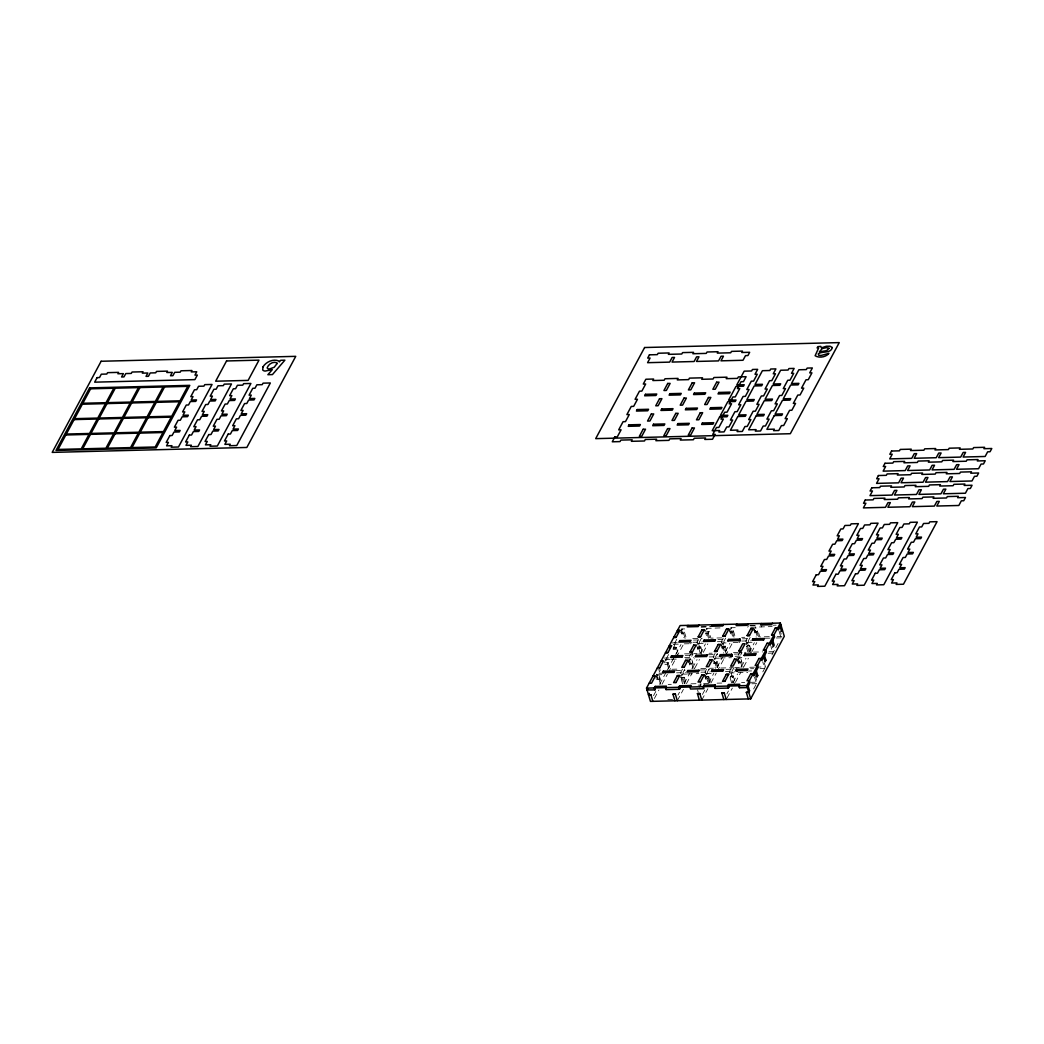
<?xml version="1.0" encoding="UTF-8"?>
<svg xmlns="http://www.w3.org/2000/svg" width="1044" height="1044" viewBox="0 0 1044 1044"><rect width="100%" height="100%" fill="white"/><g stroke="black" fill="none" stroke-linecap="round" stroke-linejoin="round"><path stroke-width="0.75" stroke-dasharray="5 3.75" d="M655.854 678.222L657.707 674.789L661.048 686.065M664.049 662.953L665.902 659.521L669.243 670.796M668.551 654.575L666.711 658.02L670.052 669.308L679.5 669.06M676.747 639.306L674.907 642.752L678.248 654.04M680.453 632.429L682.293 628.984L685.634 640.272M664.023 673.145L656.115 673.341L657.524 678.13L656.728 679.631L655.658 676.042M677.256 642.686L672.506 642.817L673.928 647.606L673.119 649.107L675.52 649.042L676.277 647.397L673.876 647.463M668.082 662.666L667.325 664.31L664.924 664.362M683.676 633.63L681.275 633.695L682.071 632.194L684.472 632.129L683.716 633.773L681.314 633.838L682.124 632.338L684.525 632.272M653.505 695.709L655.802 691.441M659.612 684.329L666.49 671.54M667.246 670.117L674.881 655.893M675.651 654.471L680.988 644.513M654.379 698.488L658.96 689.954M662.013 684.277L667.364 674.32M668.121 672.897L675.755 658.673M676.525 657.25L683.389 644.461M690.645 643.835L691.454 642.334M682.424 669.282L680.571 672.727L683.911 684.016M698.201 639.894L696.961 642.191L700.302 653.479L693.999 653.635M680.323 677.608L682.163 674.163L685.503 685.451M684.812 669.23L682.972 672.662L686.313 683.951M688.518 662.34L690.358 658.894L693.699 670.183M690.515 653.975L692.916 653.909L691.167 657.394L694.508 668.682M701.216 638.693L699.363 642.138L702.312 652.095M704.909 631.803L706.762 628.357L710.103 639.646M681.184 679.018L681.941 677.373L684.342 677.308L683.585 678.952L681.145 678.874L682.711 684.185M692.537 662.04L691.78 663.684L689.379 663.749L690.136 662.105L692.59 662.196M705.77 633.212L708.171 633.16L708.941 631.516L706.54 631.568L708.498 638.21M677.961 695.095L679.487 692.25M684.068 683.716L689.418 673.758M692.472 668.069L697.053 659.534M700.106 653.857L705.444 643.9M677.308 700.72L683.415 689.34M686.469 683.65L691.82 673.693M694.873 668.016L699.454 659.482M703.264 652.369L707.845 643.835M715.075 653.4L713.222 656.846L716.562 668.121M723.27 638.132L721.417 641.577L724.771 652.865M699.232 687.317L701.085 683.872L698.58 683.885M704.778 676.982L706.631 673.55L709.972 684.825M712.974 661.726L714.827 658.281L718.168 669.569M717.476 653.335L715.623 656.78L718.964 668.069L733.149 667.703M721.782 645.309L723.022 643.013L726.363 654.301M725.671 638.067L723.818 641.512L727.159 652.8M729.364 631.189L731.218 627.744L734.558 639.032M705.64 678.391L706.41 676.76L708.811 676.695L708.002 678.195M722.8 646.223L722.03 647.867L724.432 647.802L725.241 646.301L722.839 646.366L725.202 646.158L724.392 647.658L721.991 647.724M730.996 630.954L730.239 632.599L732.64 632.534L733.436 631.033L730.996 630.954L732.575 636.292M717.006 661.426L716.197 662.927L713.796 662.992L715.375 668.29M731.035 631.098L733.436 631.033L732.588 632.39L730.187 632.455M702.429 694.469L704.713 690.201M708.537 683.089L713.874 673.145M716.928 667.455L722.278 657.498M725.332 651.808L729.913 643.274M701.777 700.093L707.884 688.727M710.938 683.037L716.275 673.08M717.045 671.657L724.68 657.433M725.436 656.01L732.314 643.221M747.713 627.183L748.522 625.682M731.335 668.043L729.482 671.488L730.2 673.889M747.112 638.667L745.886 640.951L749.227 652.239L744.502 652.356M733.736 667.99L731.883 671.436L735.237 682.711M737.429 661.1L739.282 657.655L742.623 668.943M739.439 652.735L741.84 652.683L740.092 656.167L743.432 667.442M746.251 644.683L747.478 642.399L750.819 653.674M750.127 637.453L748.287 640.899L751.628 652.174L762.655 651.9M753.82 630.563L755.673 627.131L759.014 638.406M746.447 647.097L747.256 645.597L749.657 645.544L748.848 647.045L746.499 647.241L747.295 645.753L749.696 645.688L748.9 647.189L746.447 647.097L748.026 652.409M755.451 630.341L754.655 631.829L757.057 631.777L757.853 630.276L755.451 630.341L757.422 636.971M730.108 677.778L730.904 676.277L733.306 676.225L732.51 677.713L730.056 677.634L731.635 682.946M739.1 661.009L738.304 662.509L740.705 662.457L741.501 660.956L739.061 660.865L738.252 662.366L740.653 662.314L741.462 660.813M732.457 677.569L733.266 676.081L730.865 676.134L732.836 682.776M761.193 626.987L761.989 625.486M726.885 693.855L728.412 691.011M732.992 682.476L737.573 673.941M741.384 666.829L745.964 658.307M749.018 652.617L754.368 642.66M726.989 698.058L732.34 688.1M735.394 682.411L740.731 672.466M743.785 666.777L748.365 658.242M751.419 652.552L756.769 642.595M753.637 688.962L755.921 684.707M751.758 683.768L756.482 683.65L757.291 682.15L750.988 682.319M762.799 671.905L765.082 667.638M771.96 654.836L775.013 649.159M775.77 647.737L778.067 643.469M776.344 637.975L781.082 637.858L781.878 636.357L780.312 631.046M701.098 626.883L713.026 626.583M750.01 625.643L757.474 625.46M701.137 627.026L710.09 626.805M750.062 625.787L757.513 625.604M773.017 625.212L776.188 625.134M681.484 628.997L684.642 628.919M706.305 628.371L723.257 627.796M730.761 627.757L735.237 627.64M750.74 627.248L772.182 626.57M706.579 631.711L708.98 631.659M708.132 633.016L705.731 633.069L707.31 638.38M692.746 638.615L702.194 638.367M721.926 637.871L710.899 638.145L708.941 631.516M741.671 637.375L744.816 637.297M769.271 636.67L759.823 636.918L757.853 630.276M777.154 636.475L781.878 636.357M693.516 640.063L701.398 639.868M717.972 639.45L725.854 639.254M742.441 638.837L750.31 638.628M765.317 638.249L770.041 638.132M692.942 642.295L701.894 642.073M717.398 641.682L724.862 641.486M741.853 641.055L750.819 640.833M684.277 643.848L690.763 643.678M733.188 642.608L739.687 642.452M673.289 644.265L679.618 644.109M698.11 643.639L704.074 643.495M721.078 643.065L727.042 642.908M747.021 642.399L752.998 642.256M673.928 647.606L676.329 647.541M698.384 646.98L700.785 646.928M673.08 648.95L675.481 648.898M697.536 648.337L699.937 648.272M684.551 653.87L692.433 653.674M709.006 653.257L712.165 653.179M733.462 652.644L738.199 652.513M768.958 651.743L773.682 651.626L772.116 646.314M693.02 653.962L690.619 654.014L688.766 657.459L692.107 668.747M741.932 652.722L739.53 652.787L737.69 656.219L741.031 667.507M685.321 655.332L693.203 655.136M708.21 654.758L717.659 654.523M734.245 654.092L742.114 653.896M768.149 653.244L772.873 653.126L770.916 646.484M664.31 658.072L669.06 657.955M684.747 657.563L693.699 657.342M709.202 656.937L718.155 656.715M735.159 656.284L742.61 656.102M671.214 659.234L679.318 659.025M720.125 657.994L731.492 657.707M665.08 659.534L671.423 659.377M685.425 659.025L694.39 658.79M714.37 658.294L720.334 658.138M736.881 657.72L741.814 657.603M665.681 662.731L668.121 662.809M689.34 663.606L691.741 663.54M700.811 668.525L713.417 668.199M734.728 667.664L739.452 667.547M749.736 667.286L754.46 667.168M756.039 667.129L765.487 666.894L763.516 660.252M657.955 669.909L660.356 669.843L658.516 673.289L661.465 683.246M675.546 670.639L685.008 670.405M700.002 670.026L709.463 669.778M726.037 669.361L735.498 669.126M750.505 668.747L753.651 668.669M759.954 668.512L764.678 668.382L762.72 661.752M676.551 672.832L685.503 672.597M701.007 672.206L709.959 671.984M725.463 671.592L734.415 671.37M748.431 671.005L751.602 670.927M687.474 673.889L698.827 673.602M738.017 672.61L747.752 672.362M656.885 674.802L663.227 674.646M681.706 674.176L687.683 674.019M706.175 673.563L712.139 673.406M729.143 672.975L735.106 672.832M657.524 678.13L659.925 678.078M681.993 677.517L684.394 677.452M706.449 676.904L708.85 676.838L708.041 678.339L705.6 678.248M668.16 684.407L671.305 684.329M691.037 683.833L697.34 683.676M703.643 683.507L708.367 683.389M717.071 683.168L721.795 683.05M741.54 682.554L744.685 682.476M698.11 685.125L701.268 685.047M667.834 699.48L672.571 699.363M779.111 631.215L781.082 637.858M753.624 628.384L756.221 637.14M755.321 675.52L756.9 680.832M754.525 677.021L756.482 683.65M738.969 640.598L739.557 642.595M733.397 630.889L734.976 636.227M729.169 629.01L731.374 636.435M737.234 658.921L739.439 666.346M731.087 672.923L734.428 684.211M720.973 644.265L723.57 653.035M710.377 682.006L707.427 672.049L709.281 668.604L706.775 668.617L705.026 672.114L707.976 682.071M698.553 643.626L701.907 654.914M696.518 644.892L699.102 653.648M704.583 674.802L706.775 682.241M684.472 632.129L686.443 638.771M681.158 629.088L683.663 637.532M697.536 689.771L698.253 692.172M688.322 660.16L690.515 667.586M674.098 644.252L677.439 655.528M657.485 677.987L656.676 679.487L659.129 679.579L659.886 677.934L657.485 677.987M698.345 646.836L697.575 648.481L699.976 648.415L700.746 646.784L698.345 646.836M714.605 661.491L713.835 663.136L716.236 663.071L717.045 661.57L714.605 661.491M755.504 630.485L754.695 631.972L757.096 631.92L757.892 630.419L755.504 630.485"/><path stroke-width="1.5" d="M646.523 688.113L680.114 625.552L780.351 623.02L784.279 636.292L750.688 698.867L650.451 701.398L646.523 688.113L746.76 685.582L780.351 623.02M647.11 690.11L647.919 688.609M652.918 676.199L655.319 676.134L651.521 683.22L649.12 683.285M659.717 667.951L663.514 660.865L661.061 661.022M649.329 693.399L648.533 694.899L650.934 694.847M655.24 686.417L654.275 687.918L654.823 689.771M663.436 671.148L662.47 672.662L673.824 672.375M671.631 655.893L670.666 657.394L682.019 657.107M679.827 640.624L678.861 642.125L690.214 641.838M688.022 625.356L687.226 626.857L698.253 626.57L699.049 625.069M673.667 672.375L674.633 670.874L663.279 671.161M681.862 657.107L682.828 655.606L671.475 655.893M690.058 641.838L691.024 640.337L679.67 640.624M685.582 660.304L681.771 667.39L684.225 667.233M693.777 645.035L689.967 652.122L692.368 652.069L696.178 644.983L693.725 645.14M698.162 636.866L701.973 629.78L704.374 629.715L700.563 636.801L698.162 636.866L700.615 636.696M675.977 682.606L679.788 675.52L677.386 675.572L673.576 682.659L676.029 682.502M684.172 667.338L687.983 660.252L685.53 660.408M679.696 685.804L678.731 687.304L679.279 689.157L680.088 687.657M687.892 670.535L686.926 672.036L698.279 671.749L699.089 670.248L687.735 670.535M696.087 655.267L695.121 656.767L706.475 656.48L707.284 654.979L695.93 655.267M704.282 639.998L703.317 641.499L714.67 641.212L715.479 639.724L704.126 640.011M712.491 624.73L711.682 626.23L722.709 625.956L723.518 624.456M655.071 686.43L666.424 686.143L665.459 687.644L666.059 689.627L679.487 689.288L680.283 687.787M690.723 685.53L689.927 687.017L690.515 689.014L703.943 688.675L703.186 686.691L703.995 685.19L715.349 684.903L714.54 686.404L715.088 688.244M698.123 671.749L698.919 670.261M706.318 656.493L707.127 654.993M714.514 641.225L715.323 639.724M690.084 687.017L690.893 685.516L679.54 685.804M700.433 681.98L704.243 674.894L701.842 674.959L698.031 682.045L700.485 681.876M710.037 659.691L706.227 666.777L708.693 666.62L712.439 659.625L709.985 659.795M718.233 644.422L714.435 651.508L716.823 651.443L720.634 644.357L718.181 644.526M722.631 636.24L726.428 629.154L728.829 629.101L725.032 636.188L722.631 636.24L725.084 636.083M703.356 686.678L704.152 685.19M711.551 671.409L712.36 669.922M719.747 656.154L720.556 654.653M727.942 640.885L728.751 639.385M736.947 624.116L736.137 625.617L747.165 625.33L747.974 623.842M715.192 684.903L714.383 686.404L714.97 688.401L728.399 688.061L729.208 686.561M722.579 671.135L723.388 669.635M730.774 655.867L731.583 654.366L732.17 656.363M738.969 640.598L739.778 639.111M731.74 654.366L730.944 655.867L719.59 656.154L720.386 654.653L731.74 654.366L732.288 656.219M739.935 639.098L739.139 640.598L727.785 640.885L728.581 639.385L739.935 639.098L740.483 640.951M724.901 681.367L728.699 674.28L726.298 674.333L722.5 681.419L724.954 681.262M734.493 659.077L730.696 666.163L733.149 665.994L736.894 659.012L734.441 659.169M738.891 650.895L742.689 643.809L745.09 643.743L741.292 650.83L738.891 650.895L741.344 650.725M749.488 635.561L753.285 628.475L750.884 628.54L747.086 635.626L749.488 635.561L747.139 635.522M747.034 670.522L748 669.021L736.646 669.308L735.85 670.796L747.204 670.509M728.621 684.564L727.812 686.065L728.399 688.061M736.007 670.796L736.816 669.295M744.202 655.528L745.011 654.027M752.398 640.259L753.207 638.758M761.402 623.503L760.593 624.991L771.633 624.717L772.429 623.216M728.999 686.417L728.203 687.918L727.655 686.065L728.451 684.564L739.804 684.277L738.839 685.791L739.426 687.774L747.347 687.578L749.997 682.632L749.409 680.649L746.956 680.805L750.753 673.719L753.155 673.654L753.703 675.507M755.23 655.254L756.195 653.753L744.842 654.04L744.046 655.528L755.399 655.24M763.438 639.985L764.404 638.484L753.05 638.771L752.241 640.272L763.595 639.985M758.962 658.451L755.151 665.537L757.605 665.38L758.192 667.364L753.69 675.755L753.102 673.758L750.701 673.824M765.748 650.216L763.347 650.268L767.157 643.182M780.899 624.86L778.289 629.95L777.754 627.862L775.353 627.914L771.542 635L773.943 634.948M746.369 692.433L748.77 692.368L749.527 690.723M757.722 675.455L756.965 677.099L755.543 672.31M765.918 660.186L765.161 661.831L763.738 657.041M782.308 629.663L781.551 631.294L780.129 626.504M677.452 630.498L679.853 630.432M701.92 629.871L704.322 629.819M726.376 629.258L728.777 629.193M750.832 628.645L753.233 628.579M775.3 628.018L777.702 627.953M673.758 637.375L676.16 637.323M771.594 634.909L773.995 634.843L774.596 636.84L770.094 645.218L769.558 643.13L767.092 643.287M673.706 637.479L676.107 637.414L679.918 630.328L677.517 630.393L678.052 632.481M665.563 652.644L667.964 652.578M690.019 652.03L692.42 651.965M714.487 651.404L716.889 651.352M763.399 650.177L765.8 650.112L766.387 652.095L761.898 660.487L761.363 658.386L758.897 658.555M665.511 652.748L667.912 652.683L671.723 645.597L669.256 645.766L669.856 647.75M657.315 668.016L659.769 667.847M652.865 676.29L655.267 676.238M677.321 675.677L679.722 675.612M701.79 675.063L704.191 674.998M726.246 674.437L728.647 674.385M647.071 689.967L655.019 689.914L654.431 687.918M648.481 694.756L650.882 694.691L652.852 701.333M748.718 692.224L746.316 692.289L748.287 698.919M672.989 694.286L675.39 694.221M697.444 693.66L699.845 693.607M721.9 693.046L724.301 692.981M772.743 640.272L774.165 645.062L773.356 646.562L771.934 641.773M764.547 655.541L765.97 660.33M756.352 670.809L757.761 675.599M748.156 686.078L749.566 690.867M746.76 685.582L750.688 698.867M736.646 669.308L737.194 671.148M739.008 685.777L739.557 687.631M726.232 699.48L724.262 692.838L721.861 692.903L723.831 699.545M701.777 700.093L699.806 693.464L697.405 693.516L699.376 700.159M678.9 687.304L679.487 689.288M677.308 700.72L675.351 694.077L672.949 694.143L674.907 700.772M665.628 687.631L666.176 689.484M832.264 347.548C830.972 353.838 822.124 350.797 818.261 353.851L818.705 355.247L821.028 355.482L828.936 353.342C825.974 357.231 819.044 358.262 815.129 355.743L818.587 348.096L817.1 347.965L817.804 346.647L820.806 346.399L821.354 347.861L826.326 346.256L830.084 346.23L832.264 347.548M829.132 348.357L826.509 350.68L819.383 351.828L822.32 348.526L826.639 347.626L829.132 348.357M277.13 363.495L274.18 367.292L269.548 368.937A3.08 1.605 -16.5 0 1 267.251 367.605C268.53 364.082 273.189 361.093 276.856 362.816L277.13 363.495M262.971 366.875L262.71 369.941A5.572 2.897 -16.5 0 0 265.137 371.077L272.288 369.615L267.877 374.705L272.432 374.587L284.882 360.18L280.705 360.284L279.296 361.916L278.905 361.028C273.306 358.575 266.076 361.811 262.971 366.875M101.124 361.263L52.2 452.391L246.841 447.458L295.752 356.343L101.124 361.263M89.575 387.885L55.984 450.447L156.222 447.915L189.812 385.353L89.575 387.885M65.824 434.983L58.072 449.442L81.236 448.855L88.988 434.395L65.824 434.983M74.098 419.597L66.333 434.056L89.497 433.469L97.249 419.009L74.098 419.597M82.359 404.211L74.594 418.657L97.758 418.083L105.522 403.623L82.359 404.211M90.619 388.812L82.854 403.271L106.018 402.684L113.783 388.237L90.619 388.812M97.105 377.615L94.665 382.169L194.902 379.624L197.342 375.07L194.941 375.135L196.742 371.768L191.235 371.912L191.979 370.516L180.951 370.79L180.207 372.186L174.687 372.33L172.886 375.696L170.485 375.749L172.286 372.395L166.779 372.525L167.523 371.129L156.496 371.416L155.739 372.812L150.232 372.956L148.431 376.31L146.03 376.375L147.83 373.008L142.31 373.152L143.067 371.755L132.04 372.029L131.283 373.426L125.776 373.569L123.962 376.923L121.561 376.988L123.375 373.635L117.855 373.765L118.611 372.369L107.571 372.656L106.827 374.052L101.307 374.183L99.506 377.55L97.105 377.615M90.489 434.356L82.724 448.816L105.888 448.228L113.652 433.769L90.489 434.356M98.749 418.97L90.985 433.43L114.148 432.842L121.913 418.383L98.749 418.97M107.01 403.584L99.245 418.044L122.409 417.456L130.174 402.997L107.01 403.584M115.271 388.198L107.506 402.645L130.67 402.071L138.434 387.611L115.271 388.198M115.14 433.73L107.375 448.189L130.539 447.602L138.304 433.156L115.14 433.73M123.401 418.344L115.636 432.803L138.8 432.216L146.565 417.757L123.401 418.344M131.661 402.958L123.897 417.417L147.06 416.83L154.825 402.371L131.661 402.958M139.922 387.572L132.157 402.031L155.321 401.444L163.086 386.985L139.922 387.572M139.792 433.116L132.027 447.563L155.191 446.989L162.955 432.529L139.792 433.116M148.052 417.717L140.287 432.177L163.451 431.59L171.216 417.143L148.052 417.717M156.313 402.332L148.548 416.791L171.712 416.204L179.477 401.744L156.313 402.332M164.574 386.946L156.822 401.405L179.973 400.818L187.737 386.358L164.574 386.946M169.885 435.57L166.179 442.447L168.423 442.395L166.57 445.84L171.96 445.697L171.151 447.197L178.459 447.015L212.049 384.453L204.741 384.636L203.945 386.136L198.556 386.267L196.703 389.712L194.471 389.764L190.778 396.655L193.01 396.589L191.169 400.035L196.546 399.904L195.75 401.405L190.36 401.535L188.507 404.981L186.276 405.033L182.583 411.923L184.814 411.858L182.961 415.303L188.351 415.173L187.542 416.66L182.165 416.804L180.312 420.249L178.08 420.301L174.374 427.179L176.619 427.127L174.766 430.572L180.155 430.428L179.346 431.929L173.97 432.072L172.116 435.505L169.885 435.57M226.548 360.963L215.677 381.204L248.12 380.394L258.99 360.141L226.548 360.963M189.316 435.074L185.61 441.964L187.855 441.899L186.002 445.344L191.391 445.214L190.582 446.715L197.89 446.519L231.481 383.957L224.173 384.14L223.377 385.641L217.987 385.771L216.134 389.216L213.903 389.281L210.209 396.159L212.441 396.107L210.601 399.539L215.977 399.408L215.181 400.909L209.792 401.04L207.939 404.485L205.707 404.537L202.014 411.427L204.246 411.375L202.392 414.807L207.782 414.677L206.973 416.178L201.596 416.308L199.743 419.753L197.512 419.805L193.806 426.696L196.05 426.631L194.197 430.076L199.587 429.945L198.778 431.446L193.401 431.577L191.548 435.022L189.316 435.074M208.748 434.591L205.042 441.468L207.286 441.416L205.433 444.848L210.823 444.718L210.014 446.219L217.322 446.036L250.912 383.461L243.604 383.657L242.808 385.145L237.419 385.288L235.566 388.733L233.334 388.786L229.641 395.663L231.872 395.611L230.032 399.056L235.409 398.912L234.613 400.413L229.223 400.557L227.37 403.989L225.139 404.054L221.445 410.931L223.677 410.879L221.824 414.324L227.214 414.181L226.404 415.682L221.028 415.825L219.175 419.257L216.943 419.323L213.237 426.2L215.482 426.148L213.628 429.593L219.018 429.449L218.209 430.95L212.832 431.081L210.979 434.526L208.748 434.591M228.179 434.095L224.473 440.973L226.718 440.92L224.865 444.366L230.254 444.222L229.445 445.723L236.753 445.54L270.344 382.978L263.036 383.161L262.24 384.662L256.85 384.792L254.997 388.237L252.765 388.29L249.072 395.18L251.304 395.115L249.464 398.56L254.84 398.43L254.044 399.93L248.655 400.061L246.802 403.506L244.57 403.558L240.877 410.449L243.108 410.383L241.255 413.829L246.645 413.698L245.836 415.186L240.459 415.329L238.606 418.774L236.375 418.827L232.668 425.717L234.913 425.652L233.06 429.097L238.45 428.967L237.64 430.454L232.264 430.598L230.411 434.043L228.179 434.095M644.605 347.522L595.693 438.637L790.321 433.717L839.245 342.602L644.605 347.522M649.433 354.829L647.685 358.092L650.086 358.027L647.58 362.686L669.648 362.124L672.14 357.479L674.541 357.413L672.036 362.072L694.103 361.511L696.596 356.852L698.997 356.8L696.505 361.446L718.559 360.898L721.065 356.239L723.466 356.174L720.96 360.832L743.015 360.271L745.52 355.613L747.922 355.56L749.67 352.298L741.749 352.494L742.506 351.097L731.479 351.384L730.722 352.781L717.293 353.12L718.05 351.724L707.023 351.998L706.266 353.394L692.838 353.733L693.581 352.337L682.554 352.611L681.81 354.007L668.382 354.347L669.126 352.95L658.098 353.237L657.342 354.634L649.433 354.829M614.877 436.953L612.28 441.795L620.032 441.599L620.841 440.098L632.194 439.811L631.385 441.312L644.5 440.986L645.296 439.485L656.65 439.198L655.854 440.698L668.956 440.359L669.752 438.858L681.106 438.571L680.31 440.072L693.412 439.746L694.221 438.245L705.574 437.958L704.765 439.459L712.517 439.263L715.166 434.317L712.778 434.382L716.471 427.492L718.872 427.44L723.375 419.049L720.973 419.114L724.666 412.223L727.068 412.171L731.57 403.78L729.169 403.845L732.862 396.968L735.263 396.903L739.765 388.525L737.364 388.577L741.057 381.699L743.459 381.634L746.108 376.701L738.356 376.897L737.547 378.385L726.193 378.672L727.002 377.184L713.9 377.51L713.091 379.011L701.738 379.298L702.547 377.797L689.445 378.124L688.635 379.624L677.282 379.912L678.091 378.411L664.976 378.75L664.18 380.251L652.826 380.538L653.622 379.037L645.871 379.233L643.274 384.075L645.675 384.009L641.864 391.095L639.476 391.161L635.078 399.33L637.479 399.278L633.669 406.364L631.268 406.416L626.883 414.598L629.284 414.546L625.473 421.632L623.072 421.685L618.687 429.867L621.089 429.815L617.278 436.901L614.877 436.953M629.036 424.83L628.227 426.33L639.581 426.043L640.39 424.543L629.036 424.83M637.231 409.561L636.422 411.062L647.776 410.775L648.585 409.274L637.231 409.561M645.427 394.306L644.631 395.793L655.984 395.506L656.78 394.019L645.427 394.306M643.143 429.254L639.346 436.34L641.734 436.275L645.544 429.188L643.143 429.254M651.339 413.985L647.541 421.071L649.942 421.006L653.74 413.92L651.339 413.985M659.534 398.717L655.736 405.803L658.138 405.738L661.935 398.651L659.534 398.717M667.729 383.448L663.932 390.534L666.333 390.482L670.131 383.396L667.729 383.448M653.492 424.216L652.696 425.717L664.049 425.43L664.845 423.929L653.492 424.216M661.687 408.948L660.891 410.449L672.245 410.161L673.041 408.661L661.687 408.948M669.883 393.679L669.087 395.18L680.44 394.893L681.236 393.392L669.883 393.679M667.599 428.627L663.801 435.713L666.202 435.661L670 428.575L667.599 428.627M675.794 413.372L671.997 420.458L674.398 420.393L678.195 413.307L675.794 413.372M684.003 398.103L680.192 405.189L682.593 405.124L686.404 398.038L684.003 398.103M692.198 382.835L688.387 389.921L690.789 389.856L694.599 382.77L692.198 382.835M677.961 423.603L677.151 425.091L688.505 424.804L689.314 423.316L677.961 423.603M686.156 408.334L685.347 409.822L696.7 409.535L697.509 408.047L686.156 408.334M694.351 393.066L693.542 394.567L704.896 394.28L705.705 392.779L694.351 393.066M692.068 428.014L688.257 435.1L690.658 435.035L694.469 427.949L692.068 428.014M700.263 412.745L696.452 419.832L698.854 419.779L702.664 412.68L700.263 412.745M708.458 397.477L704.648 404.563L707.049 404.511L710.86 397.425L708.458 397.477M716.654 382.208L712.843 389.295L715.244 389.242L719.055 382.156L716.654 382.208M702.416 422.977L701.607 424.477L712.961 424.19L713.77 422.689L702.416 422.977M710.612 407.708L709.803 409.209L721.156 408.922L721.965 407.421L710.612 407.708M718.807 392.44L717.998 393.94L729.351 393.653L730.161 392.152L718.807 392.44M719.59 416.961L712.191 430.728L719.655 430.533L718.859 432.033L724.079 431.903L726.728 426.97L728.973 426.905L732.666 420.027L730.422 420.079L734.924 411.701L737.168 411.636L740.862 404.759L738.617 404.811L743.119 396.433L745.364 396.368L749.057 389.49L746.812 389.542L751.315 381.164L753.559 381.112L757.252 374.222L755.008 374.274L757.67 369.341L752.45 369.472L751.641 370.972L744.176 371.155L736.79 384.923L744.241 384.74L743.445 386.241L735.981 386.424L728.595 400.191L736.046 400.009L735.25 401.509L727.785 401.692L720.399 415.46L727.851 415.277L727.055 416.765L719.59 416.961M737.821 416.504L730.422 430.272L737.886 430.076L737.09 431.577L742.31 431.446L744.959 426.5L747.204 426.448L750.897 419.558L748.652 419.623L753.155 411.232L755.399 411.179L759.092 404.302L756.848 404.354L761.35 395.976L763.595 395.911L767.288 389.034L765.043 389.086L769.545 380.708L771.79 380.642L775.483 373.765L773.252 373.817L775.901 368.884L770.681 369.015L769.872 370.503L762.407 370.698L755.021 384.466L762.472 384.283L761.676 385.771L754.212 385.967L746.825 399.735L754.277 399.539L753.481 401.04L746.016 401.235L738.63 415.003L746.082 414.807L745.285 416.308L737.821 416.504M756.052 416.034L748.652 429.802L756.117 429.619L755.321 431.12L760.541 430.989L763.19 426.043L765.435 425.991L769.128 419.101L766.883 419.153L771.385 410.775L773.63 410.723L777.323 403.832L775.079 403.897L779.581 395.506L781.826 395.454L785.519 388.564L783.274 388.629L787.776 380.238L790.021 380.186L793.714 373.295L791.482 373.361L794.132 368.415L788.912 368.545L788.103 370.046L780.638 370.242L773.252 384.009L780.703 383.814L779.907 385.314L772.443 385.497L765.056 399.278L772.508 399.082L771.712 400.583L764.247 400.766L756.861 414.533L764.312 414.351L763.516 415.851L756.052 416.034M774.283 415.577L766.883 429.345L774.348 429.162L773.552 430.65L778.772 430.519L781.421 425.587L783.666 425.521L787.359 418.644L785.114 418.696L789.616 410.318L791.861 410.253L795.554 403.375L793.309 403.428L797.812 395.05L800.056 394.997L803.749 388.107L801.505 388.159L806.007 379.781L808.252 379.729L811.945 372.838L809.713 372.891L812.362 367.958L807.142 368.088L806.333 369.589L798.869 369.772L791.482 383.539L798.934 383.357L798.138 384.858L790.673 385.04L783.287 398.808L790.739 398.625L789.943 400.126L782.478 400.309L775.092 414.077L782.543 413.894L781.747 415.382L774.283 415.577M712.191 669.922L711.382 671.423L722.735 671.135L723.544 669.635L712.191 669.922M816.251 574.774L812.558 581.652L814.803 581.599L812.95 585.045L818.339 584.901L817.53 586.402L824.825 586.219L858.416 523.657L851.121 523.84L850.312 525.341L844.935 525.471L843.082 528.917L840.851 528.969L837.144 535.859L839.389 535.794L837.536 539.239L842.926 539.109L842.116 540.596L836.74 540.74L834.887 544.185L832.655 544.237L828.949 551.115L831.194 551.062L829.341 554.508L834.73 554.364L833.921 555.865L828.544 556.008L826.691 559.44L824.447 559.506L820.754 566.383L822.998 566.331L821.145 569.776L826.535 569.632L825.726 571.133L820.336 571.277L818.496 574.709L816.251 574.774M865.254 500.037L863.505 503.286L865.907 503.234L863.401 507.893L885.469 507.332L887.961 502.673L890.362 502.608L887.87 507.267L909.924 506.718L912.417 502.06L914.818 501.994L912.326 506.653L934.38 506.092L936.886 501.433L939.287 501.381L936.781 506.04L958.836 505.479L961.341 500.82L963.742 500.755L965.491 497.492L957.583 497.701L958.327 496.305L947.299 496.579L946.543 497.975L933.114 498.314L933.871 496.918L922.844 497.192L922.087 498.601L908.658 498.941L909.415 497.544L898.375 497.818L897.631 499.215L884.203 499.554L884.947 498.158L873.919 498.432L873.175 499.828L865.254 500.037M871.831 487.783L870.083 491.045L872.484 490.98L869.978 495.639L892.046 495.078L894.538 490.419L896.94 490.367L894.447 495.026L916.501 494.464L918.994 489.806L921.395 489.74L918.903 494.399L940.957 493.838L943.463 489.192L945.864 489.127L943.358 493.786L965.413 493.225L967.918 488.566L970.32 488.514L972.068 485.251L964.16 485.447L964.904 484.051L953.877 484.325L953.12 485.721L939.691 486.06L940.448 484.664L929.421 484.951L928.664 486.347L915.236 486.687L915.979 485.29L904.952 485.564L904.208 486.961L890.78 487.3L891.524 485.904L880.497 486.191L879.753 487.587L871.831 487.783M878.409 475.529L876.66 478.791L879.061 478.726L876.555 483.385L898.623 482.837L901.116 478.178L903.517 478.113L901.024 482.772L923.079 482.211L925.571 477.552L927.972 477.499L925.48 482.158L947.534 481.597L950.04 476.938L952.441 476.873L949.936 481.532L971.99 480.971L974.496 476.325L976.897 476.26L978.646 472.997L970.737 473.193L971.481 471.797L960.454 472.084L959.697 473.48L946.269 473.819L947.025 472.423L935.998 472.697L935.241 474.093L921.813 474.433L922.557 473.036L911.529 473.31L910.786 474.72L897.357 475.059L898.101 473.663L887.074 473.937L886.33 475.333L878.409 475.529M884.986 463.288L883.237 466.537L885.638 466.485L883.133 471.144L905.2 470.583L907.693 465.924L910.094 465.859L907.588 470.518L929.656 469.957L932.148 465.311L934.55 465.246L932.057 469.904L954.112 469.343L956.617 464.684L959.018 464.632L956.513 469.278L978.567 468.73L981.073 464.071L983.474 464.006L985.223 460.743L977.301 460.952L978.058 459.556L967.031 459.83L966.274 461.226L952.846 461.565L953.603 460.169L942.575 460.443L941.818 461.839L928.39 462.179L929.134 460.782L918.107 461.07L917.363 462.466L903.934 462.805L904.678 461.409L893.651 461.683L892.907 463.079L884.986 463.288M891.563 451.034L889.814 454.297L892.215 454.231L889.71 458.89L911.777 458.329L914.27 453.67L916.671 453.618L914.166 458.277L936.233 457.716L938.726 453.057L941.127 452.992L938.634 457.65L960.689 457.089L963.194 452.443L965.596 452.378L963.09 457.037L985.144 456.476L987.65 451.817L990.051 451.752L991.8 448.502L983.879 448.698L984.636 447.302L973.608 447.576L972.851 448.972L959.423 449.311L960.18 447.915L949.153 448.202L948.396 449.599L934.967 449.938L935.711 448.542L924.684 448.816L923.94 450.212L910.512 450.551L911.255 449.155L900.228 449.429L899.471 450.838L891.563 451.034M835.918 574.278L832.212 581.156L834.456 581.103L832.603 584.549L837.993 584.405L837.184 585.906L844.492 585.723L878.082 523.148L870.774 523.344L869.978 524.832L864.589 524.975L862.749 528.421L860.504 528.473L856.811 535.363L859.042 535.298L857.202 538.743L862.579 538.613L861.783 540.1L856.393 540.244L854.54 543.689L852.309 543.741L848.615 550.619L850.847 550.566L849.007 554.012L854.384 553.868L853.587 555.369L848.198 555.512L846.345 558.945L844.113 559.01L840.42 565.887L842.652 565.835L840.798 569.28L846.188 569.137L845.379 570.637L840.002 570.781L838.149 574.213L835.918 574.278M855.571 573.782L851.878 580.66L854.109 580.608L852.269 584.04L857.646 583.909L856.85 585.41L864.145 585.227L897.736 522.653L890.441 522.848L889.632 524.336L884.255 524.479L882.402 527.925L880.157 527.977L876.464 534.854L878.709 534.802L876.856 538.247L882.245 538.104L881.436 539.604L876.046 539.748L874.206 543.18L871.962 543.245L868.269 550.123L870.513 550.071L868.66 553.516L874.05 553.372L873.241 554.873L867.851 555.016L866.011 558.449L863.766 558.514L860.073 565.391L862.305 565.339L860.465 568.784L865.854 568.641L865.045 570.141L859.656 570.272L857.816 573.717L855.571 573.782M875.224 573.273L871.531 580.164L873.776 580.112L871.923 583.544L877.312 583.413L876.503 584.914L883.798 584.731L917.389 522.157L910.094 522.339L909.298 523.84L903.908 523.984L902.055 527.416L899.824 527.481L896.13 534.358L898.362 534.306L896.509 537.751L901.899 537.608L901.089 539.109L895.713 539.252L893.86 542.684L891.628 542.749L887.922 549.627L890.167 549.575L888.313 553.02L893.703 552.876L892.894 554.377L887.517 554.508L885.664 557.953L883.433 558.018L879.727 564.895L881.971 564.843L880.118 568.288L885.508 568.145L884.699 569.646L879.322 569.776L877.469 573.221L875.224 573.273M894.891 572.778L891.198 579.668L893.429 579.616L891.589 583.048L896.966 582.917L896.17 584.418L903.465 584.235L937.055 521.661L929.76 521.843L928.951 523.344L923.562 523.488L921.721 526.92L919.477 526.985L915.784 533.862L918.015 533.81L916.175 537.255L921.552 537.112L920.756 538.613L915.366 538.743L913.526 542.188L911.281 542.254L907.588 549.131L909.82 549.079L907.98 552.524L913.356 552.38L912.56 553.881L907.171 554.012L905.318 557.457L903.086 557.509L899.393 564.399L901.624 564.347L899.784 567.779L905.161 567.649L904.365 569.15L898.975 569.28L897.122 572.725L894.891 572.778"/></g></svg>
